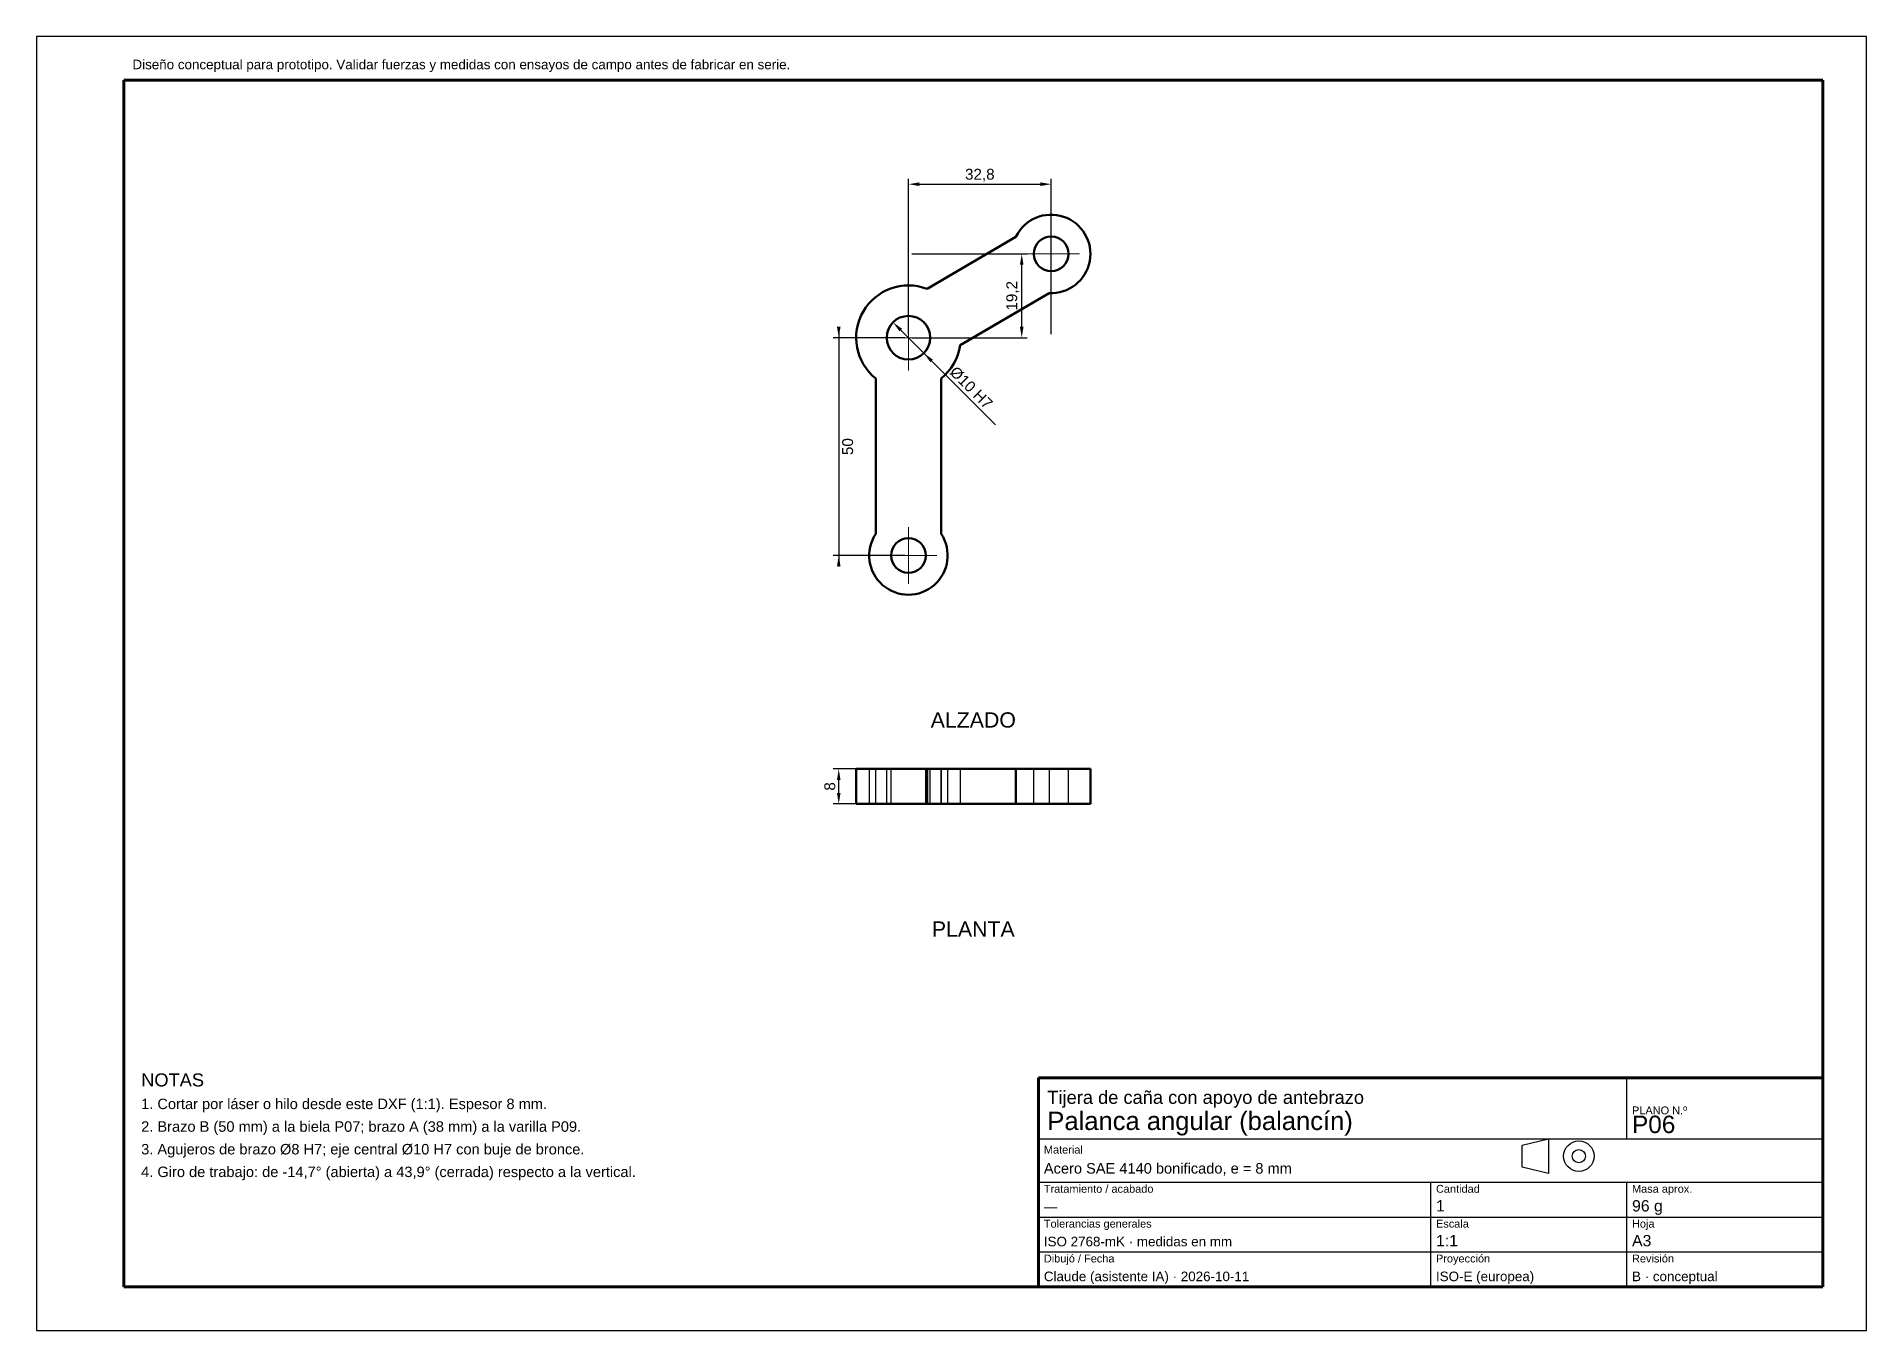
# Model space of a CAD drawing. Header units: millimetres. Extents: x 0 to 420, y 0 to 297.
import ezdxf
from ezdxf.enums import TextEntityAlignment as Align

# ---------------------------------------------------------------- set-up
doc = ezdxf.new("R2010")
doc.units = ezdxf.units.MM
doc.linetypes.add('ACAD_ISO02W100', pattern=[15, 12, -3])
doc.linetypes.add('ACAD_ISO04W100', pattern=[30, 24, -3, 0, -3])
for name, color, linetype, lineweight in [('COTAS', 4, 'Continuous', 18), ('EJES', 1, 'ACAD_ISO04W100', 18), ('MARCO', 7, 'Continuous', 70), ('OCULTAS', 8, 'ACAD_ISO02W100', 25), ('TEXTO', 7, 'Continuous', 25), ('VISIBLE', 7, 'Continuous', 50)]:
    doc.layers.add(name, color=color, linetype=linetype, lineweight=lineweight)
doc.styles.get("Standard").update_dxf_attribs({"font": 'arial.ttf'})
doc.dimstyles.new('ISO25', dxfattribs={"dimtxt": 2.5, "dimasz": 2.5, "dimexe": 1.25, "dimexo": 0.8, "dimgap": 0.8, "dimtad": 1, "dimdec": 1, "dimtxsty": 'Standard', "dimcen": 2.5, "dimclrd": 4, "dimclre": 4, "dimclrt": 7, "dimazin": 3, "dimtfac": 1, "dimtmove": 0, "dimatfit": 3})

msp = doc.modelspace()

# ---------------------------------------------------------------- linework, layer by layer
at = {"layer": 'EJES'}
for p, q in [((232.88, 240.62), (232.88, 253.62)), ((226.38, 247.12), (239.38, 247.12)), ((200.12, 220.38), (200.12, 235.38)), ((192.62, 227.88), (207.62, 227.88)), ((200.12, 171.38), (200.12, 184.38)), ((193.62, 177.88), (206.62, 177.88))]:
    msp.add_line(p, q, dxfattribs=at)
at = {"layer": 'MARCO'}
for p, q in [((410, 287), (20, 287)), ((20, 287), (20, 10)), ((410, 10), (410, 287)), ((410, 58), (230, 58)), ((230, 58), (230, 10)), ((410, 10), (410, 58)), ((20, 10), (410, 10)), ((230, 10), (410, 10))]:
    msp.add_line(p, q, dxfattribs=at)
at = {"layer": 'OCULTAS'}
for p, q in [((204.4, 239.09), (224.79, 251.07)), ((211.99, 226.15), (232.39, 238.14)), ((192.62, 218.51), (192.62, 182.85)), ((207.62, 218.51), (207.62, 182.85)), ((191.12, 128.88), (191.12, 120.88)), ((192.62, 120.88), (192.62, 128.88)), ((192.62, 120.88), (192.62, 128.88)), ((195.12, 120.88), (195.12, 128.88)), ((196.12, 120.88), (196.12, 128.88)), ((204.12, 120.88), (204.12, 128.88)), ((205.12, 120.88), (205.12, 128.88)), ((207.62, 128.88), (207.62, 120.88)), ((207.62, 120.88), (207.62, 128.88)), ((209.12, 128.88), (209.12, 120.88)), ((211.99, 128.88), (211.99, 120.88)), ((211.99, 128.88), (232.39, 128.88)), ((228.88, 120.88), (228.88, 128.88)), ((232.39, 128.88), (232.39, 120.88)), ((236.88, 120.88), (236.88, 128.88)), ((211.99, 120.88), (232.39, 120.88))]:
    msp.add_line(p, q, dxfattribs=at)
for centre, radius in [((232.88, 247.12), 4), ((200.12, 227.88), 5), ((200.12, 177.88), 4)]:
    msp.add_circle(centre, radius, dxfattribs=at)
for centre, radius, start, end in [((232.88, 247.12), 9, -93.1222, 153.9924), ((200.12, 227.88), 12, 69.1173, 231.3178), ((200.12, 227.88), 12, -51.3178, -8.2471), ((200.12, 177.88), 9, 146.4427, 393.5573)]:
    msp.add_arc(centre, radius, start, end, dxfattribs=at)
for points in [[(188.12, 128.88), (188.14, 128.88), (188.22, 128.88), (188.34, 128.88), (188.51, 128.88), (188.73, 128.88), (188.99, 128.88), (189.3, 128.88), (189.66, 128.88), (190.05, 128.88), (190.49, 128.88), (190.97, 128.88), (191.48, 128.88), (192.03, 128.88), (192.62, 128.88)], [(192.62, 128.88), (192.42, 128.88), (192.23, 128.88), (192.05, 128.88), (191.89, 128.88), (191.75, 128.88), (191.62, 128.88), (191.5, 128.88), (191.4, 128.88), (191.31, 128.88), (191.24, 128.88), (191.19, 128.88), (191.15, 128.88), (191.13, 128.88), (191.12, 128.88)], [(191.12, 128.88), (191.34, 128.88), (192.01, 128.88), (193.08, 128.88), (194.51, 128.88), (196.21, 128.88), (198.12, 128.88), (200.12, 128.88), (202.12, 128.88), (204.02, 128.88), (205.73, 128.88), (207.15, 128.88), (208.23, 128.88), (208.89, 128.88), (209.12, 128.88)], [(205.12, 128.88), (204.99, 128.88), (204.62, 128.88), (204.03, 128.88), (203.24, 128.88), (202.29, 128.88), (201.23, 128.88), (200.12, 128.88), (199.01, 128.88), (197.95, 128.88), (197, 128.88), (196.21, 128.88), (195.61, 128.88), (195.24, 128.88), (195.12, 128.88)], [(195.12, 128.88), (195.24, 128.88), (195.61, 128.88), (196.21, 128.88), (197, 128.88), (197.95, 128.88), (199.01, 128.88), (200.12, 128.88), (201.23, 128.88), (202.29, 128.88), (203.24, 128.88), (204.03, 128.88), (204.62, 128.88), (204.99, 128.88), (205.12, 128.88)], [(204.12, 128.88), (204.02, 128.88), (203.72, 128.88), (203.25, 128.88), (202.61, 128.88), (201.85, 128.88), (201.01, 128.88), (200.12, 128.88), (199.23, 128.88), (198.38, 128.88), (197.62, 128.88), (196.99, 128.88), (196.51, 128.88), (196.22, 128.88), (196.12, 128.88)], [(196.12, 128.88), (196.22, 128.88), (196.51, 128.88), (196.99, 128.88), (197.62, 128.88), (198.38, 128.88), (199.23, 128.88), (200.12, 128.88), (201.01, 128.88), (201.85, 128.88), (202.61, 128.88), (203.25, 128.88), (203.72, 128.88), (204.02, 128.88), (204.12, 128.88)], [(209.12, 128.88), (209.11, 128.88), (209.09, 128.88), (209.05, 128.88), (208.99, 128.88), (208.92, 128.88), (208.84, 128.88), (208.73, 128.88), (208.62, 128.88), (208.49, 128.88), (208.34, 128.88), (208.18, 128.88), (208.01, 128.88), (207.82, 128.88), (207.62, 128.88)], [(207.62, 128.88), (208.11, 128.88), (208.58, 128.88), (209.02, 128.88), (209.44, 128.88), (209.83, 128.88), (210.2, 128.88), (210.53, 128.88), (210.84, 128.88), (211.11, 128.88), (211.35, 128.88), (211.56, 128.88), (211.74, 128.88), (211.88, 128.88), (211.99, 128.88)], [(236.88, 128.88), (236.78, 128.88), (236.49, 128.88), (236.01, 128.88), (235.38, 128.88), (234.62, 128.88), (233.77, 128.88), (232.88, 128.88), (231.99, 128.88), (231.15, 128.88), (230.39, 128.88), (229.75, 128.88), (229.28, 128.88), (228.98, 128.88), (228.88, 128.88)], [(228.88, 128.88), (228.98, 128.88), (229.28, 128.88), (229.75, 128.88), (230.39, 128.88), (231.15, 128.88), (231.99, 128.88), (232.88, 128.88), (233.77, 128.88), (234.62, 128.88), (235.38, 128.88), (236.01, 128.88), (236.49, 128.88), (236.78, 128.88), (236.88, 128.88)], [(232.39, 128.88), (233.44, 128.88), (234.47, 128.88), (235.49, 128.88), (236.47, 128.88), (237.4, 128.88), (238.27, 128.88), (239.07, 128.88), (239.79, 128.88), (240.41, 128.88), (240.93, 128.88), (241.34, 128.88), (241.64, 128.88), (241.82, 128.88), (241.88, 128.88)], [(188.12, 120.88), (188.14, 120.88), (188.22, 120.88), (188.34, 120.88), (188.51, 120.88), (188.73, 120.88), (188.99, 120.88), (189.3, 120.88), (189.66, 120.88), (190.05, 120.88), (190.49, 120.88), (190.97, 120.88), (191.48, 120.88), (192.03, 120.88), (192.62, 120.88)], [(192.62, 120.88), (192.42, 120.88), (192.23, 120.88), (192.05, 120.88), (191.89, 120.88), (191.75, 120.88), (191.62, 120.88), (191.5, 120.88), (191.4, 120.88), (191.31, 120.88), (191.24, 120.88), (191.19, 120.88), (191.15, 120.88), (191.13, 120.88), (191.12, 120.88)], [(191.12, 120.88), (191.34, 120.88), (192.01, 120.88), (193.08, 120.88), (194.51, 120.88), (196.21, 120.88), (198.12, 120.88), (200.12, 120.88), (202.12, 120.88), (204.02, 120.88), (205.73, 120.88), (207.15, 120.88), (208.23, 120.88), (208.89, 120.88), (209.12, 120.88)], [(205.12, 120.88), (204.99, 120.88), (204.62, 120.88), (204.03, 120.88), (203.24, 120.88), (202.29, 120.88), (201.23, 120.88), (200.12, 120.88), (199.01, 120.88), (197.95, 120.88), (197, 120.88), (196.21, 120.88), (195.61, 120.88), (195.24, 120.88), (195.12, 120.88)], [(195.12, 120.88), (195.24, 120.88), (195.61, 120.88), (196.21, 120.88), (197, 120.88), (197.95, 120.88), (199.01, 120.88), (200.12, 120.88), (201.23, 120.88), (202.29, 120.88), (203.24, 120.88), (204.03, 120.88), (204.62, 120.88), (204.99, 120.88), (205.12, 120.88)], [(204.12, 120.88), (204.02, 120.88), (203.72, 120.88), (203.25, 120.88), (202.61, 120.88), (201.85, 120.88), (201.01, 120.88), (200.12, 120.88), (199.23, 120.88), (198.38, 120.88), (197.62, 120.88), (196.99, 120.88), (196.51, 120.88), (196.22, 120.88), (196.12, 120.88)], [(196.12, 120.88), (196.22, 120.88), (196.51, 120.88), (196.99, 120.88), (197.62, 120.88), (198.38, 120.88), (199.23, 120.88), (200.12, 120.88), (201.01, 120.88), (201.85, 120.88), (202.61, 120.88), (203.25, 120.88), (203.72, 120.88), (204.02, 120.88), (204.12, 120.88)], [(207.62, 120.88), (208.11, 120.88), (208.58, 120.88), (209.02, 120.88), (209.44, 120.88), (209.83, 120.88), (210.2, 120.88), (210.53, 120.88), (210.84, 120.88), (211.11, 120.88), (211.35, 120.88), (211.56, 120.88), (211.74, 120.88), (211.88, 120.88), (211.99, 120.88)], [(209.12, 120.88), (209.11, 120.88), (209.09, 120.88), (209.05, 120.88), (208.99, 120.88), (208.92, 120.88), (208.84, 120.88), (208.73, 120.88), (208.62, 120.88), (208.49, 120.88), (208.34, 120.88), (208.18, 120.88), (208.01, 120.88), (207.82, 120.88), (207.62, 120.88)], [(236.88, 120.88), (236.78, 120.88), (236.49, 120.88), (236.01, 120.88), (235.38, 120.88), (234.62, 120.88), (233.77, 120.88), (232.88, 120.88), (231.99, 120.88), (231.15, 120.88), (230.39, 120.88), (229.75, 120.88), (229.28, 120.88), (228.98, 120.88), (228.88, 120.88)], [(228.88, 120.88), (228.98, 120.88), (229.28, 120.88), (229.75, 120.88), (230.39, 120.88), (231.15, 120.88), (231.99, 120.88), (232.88, 120.88), (233.77, 120.88), (234.62, 120.88), (235.38, 120.88), (236.01, 120.88), (236.49, 120.88), (236.78, 120.88), (236.88, 120.88)], [(232.39, 120.88), (233.44, 120.88), (234.47, 120.88), (235.49, 120.88), (236.47, 120.88), (237.4, 120.88), (238.27, 120.88), (239.07, 120.88), (239.79, 120.88), (240.41, 120.88), (240.93, 120.88), (241.34, 120.88), (241.64, 120.88), (241.82, 120.88), (241.88, 120.88)]]:
    msp.add_open_spline(points, degree=1, dxfattribs=at)
at = {"layer": 'TEXTO'}
for p, q in [((420, 297), (0, 297)), ((0, 297), (0, 0)), ((420, 0), (420, 297)), ((365, 44), (365, 58)), ((230, 44), (410, 44)), ((341, 42.5), (347, 44)), ((341, 37.5), (341, 42.5)), ((347, 44), (347, 36)), ((230, 34), (410, 34)), ((320, 10), (320, 34)), ((347, 36), (341, 37.5)), ((365, 10), (365, 34)), ((230, 26), (410, 26)), ((230, 18), (410, 18)), ((0, 0), (420, 0))]:
    msp.add_line(p, q, dxfattribs=at)
for radius in [3.5, 1.5]:
    msp.add_circle((354, 40), radius, dxfattribs=at)
at = {"layer": 'VISIBLE'}
for p, q in [((204.4, 239.09), (224.79, 251.07)), ((211.99, 226.15), (232.39, 238.14)), ((192.62, 218.51), (192.62, 182.85)), ((207.62, 218.51), (207.62, 182.85)), ((188.12, 128.88), (188.12, 120.88)), ((204.4, 128.88), (224.79, 128.88)), ((204.4, 120.88), (204.4, 128.88)), ((224.79, 128.88), (224.79, 120.88)), ((241.88, 128.88), (241.88, 120.88)), ((204.4, 120.88), (224.79, 120.88))]:
    msp.add_line(p, q, dxfattribs=at)
for centre, radius in [((232.88, 247.12), 4), ((200.12, 227.88), 5), ((200.12, 177.88), 4)]:
    msp.add_circle(centre, radius, dxfattribs=at)
for centre, radius, start, end in [((232.88, 247.12), 9, -93.1222, 153.9924), ((200.12, 227.88), 12, 69.1173, 231.3178), ((200.12, 227.88), 12, -51.3178, -8.2471), ((200.12, 177.88), 9, 146.4427, 393.5573)]:
    msp.add_arc(centre, radius, start, end, dxfattribs=at)
for points in [[(204.4, 128.88), (202.81, 128.88), (201.17, 128.88), (199.52, 128.88), (197.87, 128.88), (196.27, 128.88), (194.74, 128.88), (193.31, 128.88), (192.01, 128.88), (190.87, 128.88), (189.91, 128.88), (189.14, 128.88), (188.57, 128.88), (188.23, 128.88), (188.12, 128.88)], [(241.88, 128.88), (241.72, 128.88), (241.23, 128.88), (240.43, 128.88), (239.36, 128.88), (238.04, 128.88), (236.54, 128.88), (234.91, 128.88), (233.2, 128.88), (231.47, 128.88), (229.8, 128.88), (228.25, 128.88), (226.86, 128.88), (225.69, 128.88), (224.79, 128.88)], [(204.4, 120.88), (202.81, 120.88), (201.17, 120.88), (199.52, 120.88), (197.87, 120.88), (196.27, 120.88), (194.74, 120.88), (193.31, 120.88), (192.01, 120.88), (190.87, 120.88), (189.91, 120.88), (189.14, 120.88), (188.57, 120.88), (188.23, 120.88), (188.12, 120.88)], [(241.88, 120.88), (241.72, 120.88), (241.23, 120.88), (240.43, 120.88), (239.36, 120.88), (238.04, 120.88), (236.54, 120.88), (234.91, 120.88), (233.2, 120.88), (231.47, 120.88), (229.8, 120.88), (228.25, 120.88), (226.86, 120.88), (225.69, 120.88), (224.79, 120.88)]]:
    msp.add_open_spline(points, degree=1, dxfattribs=at)

# ---------------------------------------------------------------- texts
at = {"layer": 'TEXTO'}
for s, height, p in [('Diseño conceptual para prototipo. Validar fuerzas y medidas con ensayos de campo antes de fabricar en serie.', 2.2, (22, 289.5)), ('NOTAS', 3, (24, 56)), ('Tijera de caña con apoyo de antebrazo', 3, (232, 52)), ('1. Cortar por láser o hilo desde este DXF (1:1). Espesor 8 mm.', 2.4, (24, 50.8)), ('Palanca angular (balancín)', 4.2, (232, 46)), ('PLANO N.º', 1.8, (366.2, 49.6)), ('2. Brazo B (50 mm) a la biela P07; brazo A (38 mm) a la varilla P09.', 2.4, (24, 45.6)), ('P06', 4, (366.2, 45.3)), ('3. Agujeros de brazo Ø8 H7; eje central Ø10 H7 con buje de bronce.', 2.4, (24, 40.4)), ('Material', 1.8, (231.2, 40.6)), ('Acero SAE 4140 bonificado, e = 8 mm', 2.4, (231.2, 36)), ('4. Giro de trabajo: de -14,7° (abierta) a 43,9° (cerrada) respecto a la vertical.', 2.4, (24, 35.2)), ('Tratamiento / acabado', 1.8, (231.2, 31.6)), ('Cantidad', 1.8, (321.2, 31.6)), ('1', 2.6, (321.2, 27.3)), ('96 g', 2.6, (366.2, 27.3)), ('Masa aprox.', 1.8, (366.2, 31.6)), ('—', 2.2, (231.2, 27.3)), ('Tolerancias generales', 1.8, (231.2, 23.6)), ('Escala', 1.8, (321.2, 23.6)), ('Hoja', 1.8, (366.2, 23.6)), ('ISO 2768-mK · medidas en mm', 2.2, (231.2, 19.3)), ('1:1', 2.6, (321.2, 19.3)), ('A3', 2.6, (366.2, 19.3)), ('Dibujó / Fecha', 1.8, (231.2, 15.6)), ('Proyección', 1.8, (321.2, 15.6)), ('Revisión', 1.8, (366.2, 15.6)), ('Claude (asistente IA) · 2026-10-11', 2.2, (231.2, 11.3)), ('ISO-E (europea)', 2.2, (321.2, 11.3)), ('B · conceptual', 2.2, (366.2, 11.3))]:
    msp.add_text(s, height=height, dxfattribs=at).set_placement(p)
for s, p in [('ALZADO', (215, 141.88)), ('PLANTA', (215, 93.88))]:
    msp.add_text(s, height=3.5, dxfattribs=at).set_placement(p, align=Align.TOP_CENTER)

# ---------------------------------------------------------------- dimensions: what is measured, and where the dimension line sits
at = {"layer": 'COTAS'}
msp.add_linear_dim(base=(200.12, 263.12), p1=(200.12, 227.88), p2=(232.88, 227.88), dimstyle='ISO25', dxfattribs=at).render()
for base, p1, p2 in [((226.12, 227.88), (200.12, 227.88), (200.12, 247.12)), ((184.12, 227.88), (200.12, 227.88), (200.12, 177.88)), ((184.12, 120.88), (200.12, 120.88), (200.12, 128.88))]:
    msp.add_linear_dim(base=base, p1=p1, p2=p2, angle=90, dimstyle='ISO25', dxfattribs=at).render()
msp.add_diameter_dim_2p(p1=(196.58, 231.41), p2=(203.65, 224.34), text='%%c10 H7', dimstyle='ISO25', override={"dimtmove": 0}, dxfattribs=at).render()

doc.saveas('drawing.dxf')
